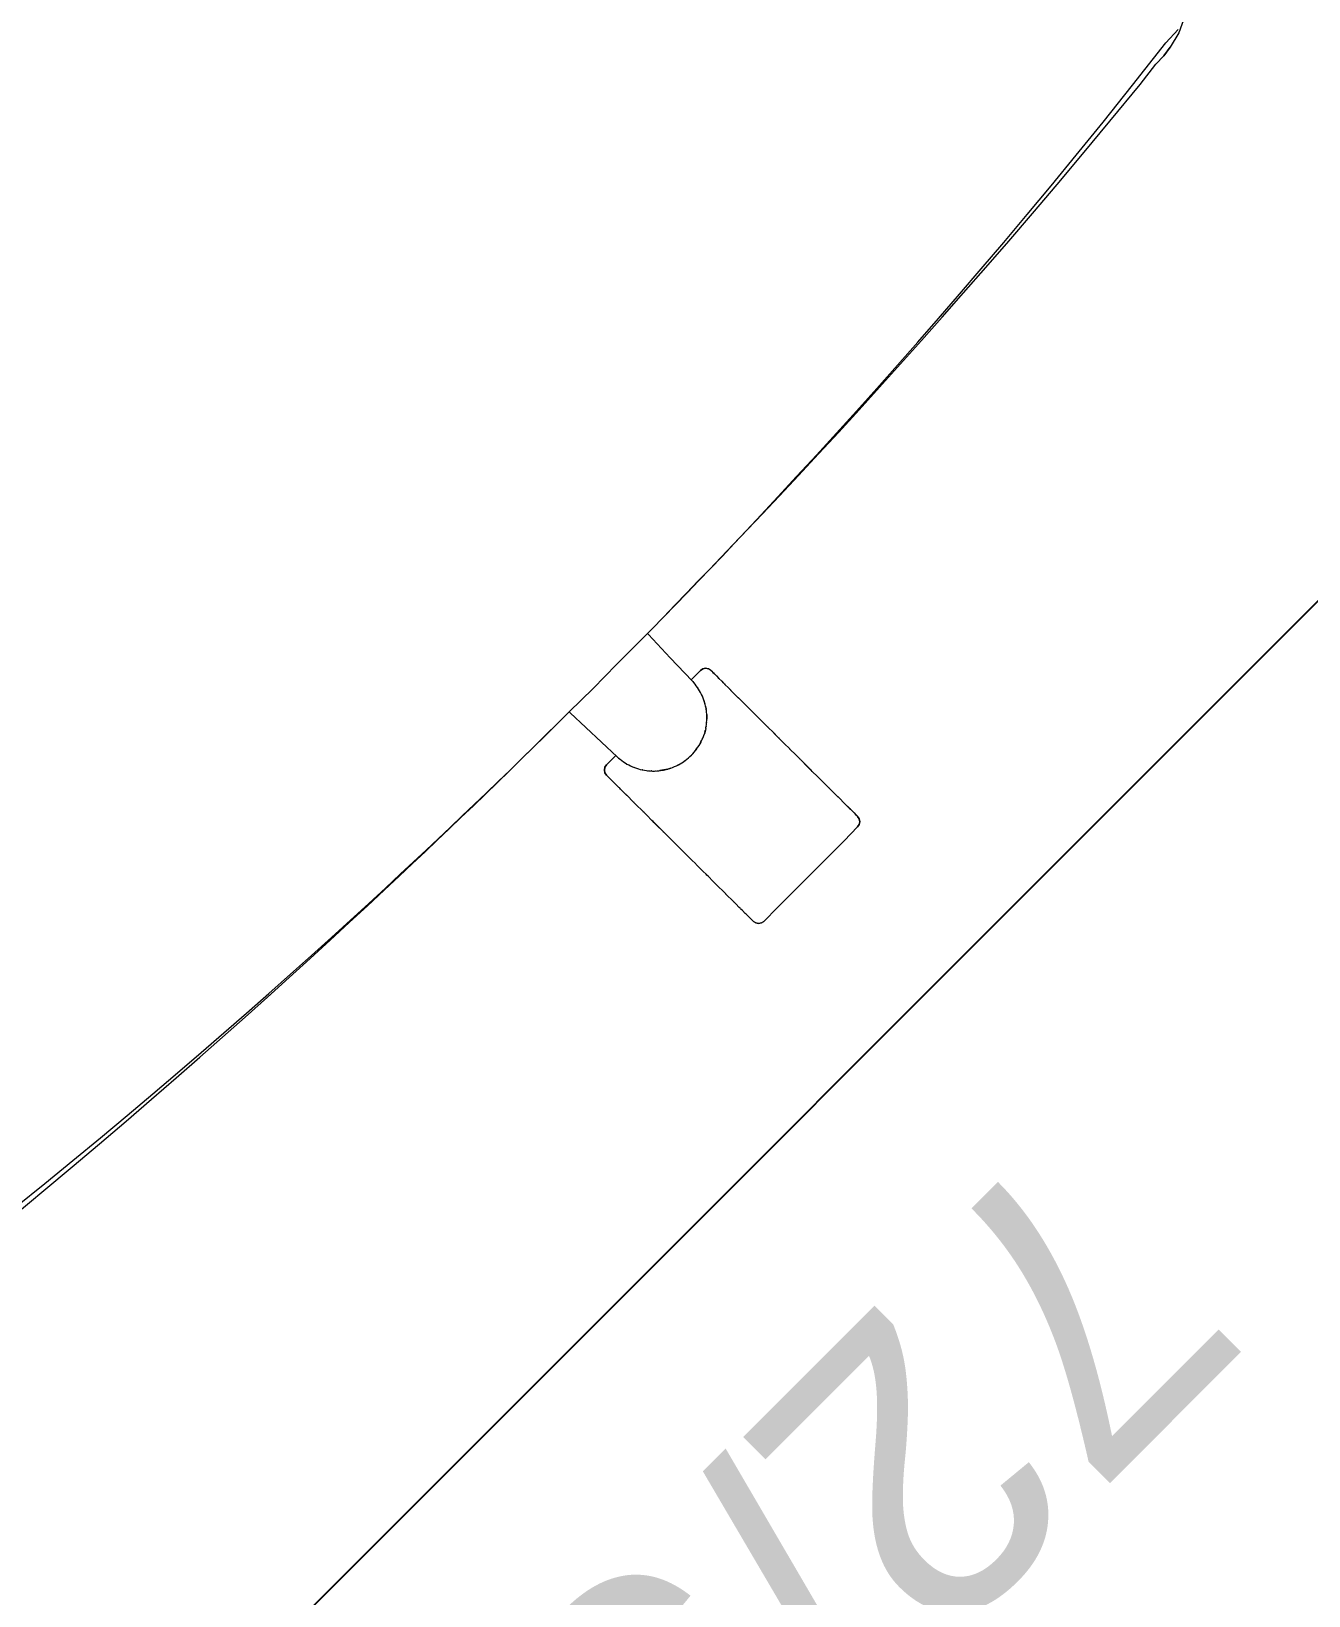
# Model space of a CAD drawing. Header units: inches. Extents: x 14 to 610, y 9 to 600.
# Drawn here: x 249.08 to 262.21, y 515.56 to 531.62 of the extents above; entities that cross this region are included whole.
import ezdxf
from ezdxf.enums import TextEntityAlignment as Align

# ---------------------------------------------------------------- set-up
doc = ezdxf.new("R2010")
doc.units = ezdxf.units.IN
doc.header["$MEASUREMENT"] = 0
doc.layers.add('A-FURN', color=7, linetype='Continuous')
doc.layers.add('WALLS', color=30, linetype='Continuous')
doc.styles.get("Standard").update_dxf_attribs({"font": 'arial.ttf'})

# ---------------------------------------------------------------- blocks, each defined once
blk = doc.blocks.new('P_5CLDS7230HW')
at = {"layer": 'A-FURN', "color": 5}
blk.add_line((0, -29.546), (71.654, -29.546), dxfattribs=at)
blk.add_text('72/30', height=3, dxfattribs=at).set_placement((35.827, -26.15), align=Align.MIDDLE_CENTER)
blk.add_attdef('CAPTG', text='', height=2.5, dxfattribs=at).set_placement((-7342.095, 217.775, -0.512), align=Align.CENTER)
at = {"layer": 'A-FURN', "color": 5, "flags": 1}
for tag in ['CAPPN', 'CAPPD', 'CAPMG', 'CAPMC', 'CAPGC', 'CAPALIAS1', 'CAPALIAS2', 'CAPALIAS3', 'CAPBLDG', 'CAPFLOOR', 'CAPDEPT', 'CAPPERSON', 'CAPPL', 'CAPQT', 'CAPDH']:
    blk.add_attdef(tag, (0, 0), '', height=0.001, dxfattribs=at)
blk = doc.blocks.new('P_5CS712HBBK')
at = {"color": 0, "linetype": 'Continuous', "lineweight": 0}
for p, q in [((8.042, 1.568), (8.591, 1.633)), ((8.591, 1.633), (8.776, 1.642)), ((8.756, 1.613), (8.591, 1.572)), ((8.959, 1.709), (8.756, 1.613)), ((-8.277, 1.488), (-7.893, 1.451)), ((-8.217, 1.538), (-7.836, 1.498)), ((-7.893, 1.451), (-7.518, 1.418)), ((-7.836, 1.498), (-7.464, 1.46)), ((-7.464, 1.46), (-7.099, 1.424)), ((6.721, 1.43), (7.125, 1.47)), ((7.125, 1.47), (7.559, 1.515)), ((7.178, 1.431), (7.615, 1.471)), ((7.559, 1.515), (8.042, 1.568)), ((7.615, 1.471), (8.101, 1.519)), ((8.101, 1.519), (8.364, 1.551)), ((8.483, 1.555), (8.364, 1.551)), ((8.364, 1.551), (8.483, 1.555)), ((8.591, 1.572), (8.483, 1.555)), ((8.483, 1.555), (8.591, 1.572)), ((-7.518, 1.418), (-7.151, 1.387)), ((-7.151, 1.387), (-6.794, 1.358)), ((-7.099, 1.424), (-6.744, 1.392)), ((-6.794, 1.358), (-6.448, 1.332)), ((-6.744, 1.392), (-6.4, 1.362)), ((-6.448, 1.332), (-6.114, 1.308)), ((-6.4, 1.362), (-6.069, 1.335)), ((-6.114, 1.308), (-5.794, 1.287)), ((-6.069, 1.335), (-5.751, 1.311)), ((-5.794, 1.287), (-5.483, 1.267)), ((-5.751, 1.311), (-5.442, 1.289)), ((-5.442, 1.289), (-5.136, 1.268)), ((4.937, 1.285), (5.266, 1.308)), ((4.975, 1.267), (5.306, 1.288)), ((5.266, 1.308), (5.608, 1.334)), ((5.306, 1.288), (5.651, 1.311)), ((5.608, 1.334), (5.965, 1.363)), ((5.651, 1.311), (6.01, 1.337)), ((5.965, 1.363), (6.336, 1.395)), ((6.01, 1.337), (6.383, 1.365)), ((6.336, 1.395), (6.721, 1.43)), ((6.383, 1.365), (6.771, 1.396)), ((6.771, 1.396), (7.178, 1.431)), ((-5.483, 1.267), (-5.174, 1.249)), ((-5.174, 1.249), (-4.867, 1.232)), ((-5.136, 1.268), (-4.83, 1.248)), ((-4.867, 1.232), (-4.565, 1.216)), ((-4.83, 1.248), (-4.531, 1.231)), ((-4.565, 1.216), (-4.275, 1.202)), ((-4.531, 1.231), (-4.243, 1.215)), ((-4.275, 1.202), (-3.997, 1.19)), ((-4.243, 1.215), (-3.967, 1.2)), ((-3.997, 1.19), (-3.73, 1.179)), ((-3.967, 1.2), (-3.702, 1.188)), ((-3.73, 1.179), (-3.475, 1.169)), ((-3.702, 1.188), (-3.449, 1.177)), ((-3.475, 1.169), (-3.241, 1.16)), ((-3.449, 1.177), (-3.217, 1.167)), ((-3.241, 1.16), (-3.032, 1.153)), ((-3.217, 1.167), (-3.009, 1.159)), ((-3.032, 1.153), (-2.842, 1.147)), ((-3.009, 1.159), (-2.821, 1.153)), ((-2.842, 1.147), (-2.666, 1.142)), ((-2.821, 1.153), (-2.646, 1.147)), ((-2.666, 1.142), (-2.494, 1.138)), ((-2.646, 1.147), (-2.475, 1.142)), ((-2.494, 1.138), (-2.322, 1.134)), ((-2.475, 1.142), (-2.305, 1.137)), ((-2.322, 1.134), (-2.151, 1.13)), ((-2.305, 1.137), (-2.134, 1.132)), ((-2.151, 1.13), (-1.979, 1.126)), ((-2.134, 1.132), (-1.964, 1.128)), ((-1.979, 1.126), (-1.808, 1.123)), ((-1.964, 1.128), (-1.794, 1.125)), ((-1.794, 1.125), (-1.624, 1.121)), ((1.282, 1.124), (1.452, 1.127)), ((1.292, 1.123), (1.464, 1.126)), ((1.452, 1.127), (1.625, 1.131)), ((1.464, 1.126), (1.638, 1.13)), ((1.625, 1.131), (1.806, 1.136)), ((1.638, 1.13), (1.82, 1.134)), ((1.806, 1.136), (2.003, 1.141)), ((1.82, 1.134), (2.018, 1.139)), ((2.003, 1.141), (2.223, 1.148)), ((2.018, 1.139), (2.24, 1.145)), ((2.223, 1.148), (2.475, 1.156)), ((2.24, 1.145), (2.494, 1.152)), ((2.475, 1.156), (2.759, 1.167)), ((2.494, 1.152), (2.78, 1.162)), ((2.759, 1.167), (3.059, 1.179)), ((2.78, 1.162), (3.083, 1.173)), ((3.059, 1.179), (3.362, 1.193)), ((3.083, 1.173), (3.388, 1.185)), ((3.362, 1.193), (3.669, 1.208)), ((3.388, 1.185), (3.697, 1.199)), ((3.669, 1.208), (3.981, 1.225)), ((3.697, 1.199), (4.012, 1.214)), ((3.981, 1.225), (4.299, 1.244)), ((4.012, 1.214), (4.332, 1.23)), ((4.299, 1.244), (4.617, 1.263)), ((4.332, 1.23), (4.653, 1.248)), ((4.617, 1.263), (4.937, 1.285)), ((4.653, 1.248), (4.975, 1.267)), ((-1.808, 1.123), (-1.636, 1.12)), ((-1.636, 1.12), (-1.465, 1.117)), ((-1.624, 1.121), (-1.454, 1.118)), ((-1.465, 1.117), (-1.294, 1.115)), ((-1.454, 1.118), (-1.284, 1.116)), ((-1.294, 1.115), (-1.122, 1.113)), ((-1.284, 1.116), (-1.114, 1.114)), ((-1.122, 1.113), (-0.95, 1.112)), ((-1.114, 1.114), (-0.943, 1.112)), ((-0.95, 1.112), (-0.801, 1.111)), ((-0.943, 1.112), (-0.773, 1.111)), ((-0.773, 1.111), (-0.602, 1.11)), ((-0.602, 1.096), (-0.602, 1.11)), ((-0.602, 1.096), (-0.602, 1.11)), ((-0.602, 1.11), (-0.602, 1.096)), ((-0.602, 1.11), (-0.43, 1.109)), ((-0.58, 0.438), (-0.602, 1.096)), ((-0.602, 1.096), (-0.58, 0.438)), ((-0.43, 1.109), (-0.258, 1.109)), ((-0.258, 1.109), (-0.086, 1.109)), ((-0.086, 1.109), (0.086, 1.11)), ((0.086, 1.11), (0.257, 1.111)), ((0.257, 1.111), (0.428, 1.112)), ((0.428, 1.112), (0.599, 1.113)), ((0.526, 0.77), (0.536, 1.099)), ((0.536, 1.099), (0.536, 1.113)), ((0.599, 1.113), (0.776, 1.115)), ((0.599, 1.113), (0.77, 1.115)), ((0.77, 1.115), (0.941, 1.118)), ((0.776, 1.115), (0.948, 1.117)), ((0.941, 1.118), (1.111, 1.12)), ((0.948, 1.117), (1.12, 1.12)), ((1.111, 1.12), (1.282, 1.124)), ((1.12, 1.12), (1.292, 1.123)), ((0.517, 0.441), (0.526, 0.77)), ((-0.791, 0.379), (-0.785, 0.408)), ((-0.785, 0.408), (-0.791, 0.379)), ((-0.791, 0.376), (-0.791, 0.379)), ((-0.791, 0.376), (-0.791, 0.367)), ((-0.791, 0.366), (-0.791, 0.376)), ((-0.791, 0.367), (-0.791, 0.367)), ((-0.791, 0.332), (-0.791, 0.366)), ((-0.791, 0.35), (-0.791, 0.366)), ((-0.791, 0.327), (-0.791, 0.35)), ((-0.791, 0.327), (-0.791, 0.332)), ((-0.791, 0.327), (-0.791, 0.332)), ((-0.79, 0.298), (-0.791, 0.327)), ((-0.785, 0.408), (-0.769, 0.433)), ((-0.769, 0.433), (-0.785, 0.408)), ((-0.769, 0.433), (-0.744, 0.449)), ((-0.744, 0.449), (-0.769, 0.433)), ((-0.744, 0.449), (-0.715, 0.455)), ((-0.715, 0.455), (-0.744, 0.449)), ((-0.715, 0.455), (-0.58, 0.456)), ((-0.715, 0.455), (-0.58, 0.456)), ((-0.58, 0.438), (-0.578, 0.417)), ((-0.58, 0.438), (-0.58, 0.438)), ((-0.578, 0.417), (-0.576, 0.396)), ((-0.578, 0.415), (-0.578, 0.415)), ((-0.578, 0.415), (-0.578, 0.414)), ((-0.578, 0.413), (-0.578, 0.41)), ((-0.578, 0.408), (-0.578, 0.41)), ((-0.576, 0.396), (-0.574, 0.375)), ((-0.574, 0.375), (-0.57, 0.354)), ((-0.57, 0.354), (-0.566, 0.333)), ((-0.566, 0.334), (-0.566, 0.334)), ((-0.566, 0.334), (-0.566, 0.333)), ((-0.566, 0.333), (-0.561, 0.313)), ((-0.564, 0.325), (-0.563, 0.321)), ((0.498, 0.316), (0.503, 0.336)), ((0.503, 0.336), (0.508, 0.357)), ((0.503, 0.336), (0.503, 0.337)), ((0.503, 0.336), (0.503, 0.336)), ((0.505, 0.343), (0.506, 0.347)), ((0.508, 0.357), (0.506, 0.347)), ((0.508, 0.357), (0.511, 0.378)), ((0.508, 0.357), (0.508, 0.357)), ((0.508, 0.357), (0.508, 0.357)), ((0.508, 0.357), (0.508, 0.357)), ((0.511, 0.378), (0.514, 0.399)), ((0.514, 0.399), (0.516, 0.42)), ((0.515, 0.417), (0.515, 0.418)), ((0.515, 0.417), (0.515, 0.417)), ((0.516, 0.42), (0.517, 0.441)), ((0.516, 0.434), (0.516, 0.421)), ((0.516, 0.421), (0.516, 0.421)), ((0.652, 0.459), (0.517, 0.458)), ((0.517, 0.458), (0.652, 0.459)), ((0.517, 0.441), (0.517, 0.441)), ((0.652, 0.459), (0.681, 0.453)), ((0.681, 0.453), (0.652, 0.459)), ((0.681, 0.453), (0.706, 0.437)), ((0.706, 0.437), (0.681, 0.453)), ((0.706, 0.437), (0.723, 0.412)), ((0.723, 0.412), (0.706, 0.437)), ((0.723, 0.407), (0.723, 0.412)), ((0.729, 0.383), (0.723, 0.412)), ((0.729, 0.383), (0.729, 0.38)), ((0.729, 0.371), (0.729, 0.38)), ((0.729, 0.38), (0.729, 0.372)), ((0.729, 0.37), (0.729, 0.371)), ((0.729, 0.371), (0.729, 0.37)), ((0.729, 0.37), (0.729, 0.354)), ((0.729, 0.336), (0.729, 0.354)), ((0.729, 0.354), (0.729, 0.331)), ((0.729, 0.278), (0.729, 0.336)), ((0.729, 0.331), (0.729, 0.302)), ((-0.79, 0.263), (-0.79, 0.298)), ((-0.79, 0.274), (-0.79, 0.278)), ((-0.79, 0.27), (-0.79, 0.274)), ((-0.79, 0.222), (-0.79, 0.263)), ((-0.79, 0.263), (-0.79, 0.263)), ((-0.79, 0.2), (-0.79, 0.222)), ((-0.79, 0.194), (-0.79, 0.2)), ((-0.79, 0.189), (-0.79, 0.194)), ((-0.79, 0.176), (-0.79, 0.189)), ((-0.79, 0.124), (-0.79, 0.176)), ((-0.562, 0.319), (-0.563, 0.321)), ((-0.561, 0.313), (-0.555, 0.293)), ((-0.555, 0.293), (-0.548, 0.273)), ((-0.548, 0.273), (-0.54, 0.253)), ((-0.542, 0.256), (-0.541, 0.255)), ((-0.541, 0.255), (-0.541, 0.255)), ((-0.54, 0.253), (-0.532, 0.233)), ((-0.534, 0.238), (-0.533, 0.235)), ((-0.533, 0.235), (-0.533, 0.235)), ((-0.532, 0.233), (-0.523, 0.214)), ((-0.523, 0.214), (-0.513, 0.195)), ((-0.513, 0.195), (-0.503, 0.177)), ((-0.506, 0.183), (-0.506, 0.182)), ((-0.506, 0.182), (-0.505, 0.181)), ((-0.503, 0.177), (-0.492, 0.159)), ((0.419, 0.144), (0.431, 0.162)), ((0.43, 0.161), (0.428, 0.158)), ((0.43, 0.161), (0.43, 0.161)), ((0.43, 0.161), (0.43, 0.161)), ((0.431, 0.162), (0.442, 0.18)), ((0.442, 0.18), (0.452, 0.198)), ((0.444, 0.184), (0.445, 0.185)), ((0.444, 0.183), (0.444, 0.184)), ((0.452, 0.198), (0.462, 0.217)), ((0.452, 0.199), (0.456, 0.206)), ((0.452, 0.198), (0.452, 0.198)), ((0.452, 0.198), (0.452, 0.198)), ((0.452, 0.198), (0.452, 0.198)), ((0.458, 0.21), (0.456, 0.206)), ((0.462, 0.217), (0.47, 0.236)), ((0.47, 0.236), (0.479, 0.256)), ((0.479, 0.256), (0.486, 0.275)), ((0.479, 0.258), (0.48, 0.258)), ((0.48, 0.258), (0.48, 0.259)), ((0.485, 0.274), (0.486, 0.275)), ((0.486, 0.275), (0.493, 0.296)), ((0.486, 0.276), (0.486, 0.276)), ((0.486, 0.276), (0.486, 0.276)), ((0.486, 0.275), (0.486, 0.276)), ((0.486, 0.275), (0.486, 0.275)), ((0.493, 0.296), (0.498, 0.316)), ((0.498, 0.316), (0.499, 0.317)), ((0.498, 0.316), (0.498, 0.316)), ((0.498, 0.316), (0.499, 0.316)), ((0.729, 0.302), (0.729, 0.267)), ((0.729, 0.267), (0.729, 0.278)), ((0.729, 0.267), (0.729, 0.226)), ((0.729, 0.226), (0.729, 0.204)), ((0.729, 0.198), (0.729, 0.204)), ((0.729, 0.192), (0.729, 0.198)), ((0.729, 0.192), (0.729, 0.18)), ((0.729, 0.18), (0.729, 0.128)), ((-0.79, 0.068), (-0.79, 0.124)), ((-0.79, 0.124), (-0.79, 0.124)), ((-0.79, 0.095), (-0.79, 0.102)), ((-0.79, 0.087), (-0.79, 0.095)), ((-0.79, 0.006), (-0.79, 0.068)), ((-0.79, -0.059), (-0.79, 0.006)), ((-0.79, 0.006), (-0.79, 0.006)), ((-0.492, 0.159), (-0.48, 0.141)), ((-0.49, 0.157), (-0.49, 0.156)), ((-0.488, 0.154), (-0.49, 0.156)), ((-0.48, 0.141), (-0.467, 0.124)), ((-0.467, 0.124), (-0.454, 0.108)), ((-0.46, 0.115), (-0.459, 0.114)), ((-0.459, 0.114), (-0.458, 0.113)), ((-0.454, 0.108), (-0.44, 0.092)), ((-0.44, 0.092), (-0.426, 0.076)), ((-0.435, 0.086), (-0.434, 0.085)), ((-0.431, 0.082), (-0.434, 0.085)), ((-0.426, 0.076), (-0.411, 0.061)), ((-0.411, 0.061), (-0.395, 0.047)), ((-0.404, 0.055), (-0.403, 0.054)), ((-0.403, 0.054), (-0.402, 0.053)), ((-0.395, 0.047), (-0.379, 0.033)), ((-0.379, 0.033), (-0.369, 0.025)), ((-0.3, -0.021), (-0.369, 0.025)), ((-0.363, 0.02), (-0.369, 0.025)), ((-0.328, -0.004), (-0.369, 0.025)), ((-0.346, 0.008), (-0.369, 0.025)), ((-0.369, 0.025), (-0.367, 0.023)), ((-0.365, 0.022), (-0.367, 0.023)), ((-0.363, 0.02), (-0.346, 0.008)), ((-0.346, 0.008), (-0.328, -0.004)), ((-0.34, 0.004), (-0.339, 0.003)), ((-0.339, 0.003), (-0.338, 0.002)), ((0.269, -0.001), (0.287, 0.01)), ((0.277, 0.004), (0.279, 0.005)), ((0.279, 0.005), (0.28, 0.006)), ((0.285, 0.009), (0.284, 0.008)), ((0.284, 0.009), (0.285, 0.009)), ((0.287, 0.01), (0.285, 0.009)), ((0.285, 0.009), (0.285, 0.009)), ((0.287, 0.01), (0.304, 0.023)), ((0.304, 0.023), (0.32, 0.036)), ((0.313, 0.031), (0.316, 0.033)), ((0.319, 0.035), (0.316, 0.033)), ((0.318, 0.035), (0.319, 0.035)), ((0.319, 0.035), (0.319, 0.035)), ((0.32, 0.036), (0.336, 0.05)), ((0.336, 0.05), (0.351, 0.064)), ((0.342, 0.055), (0.343, 0.056)), ((0.343, 0.056), (0.344, 0.057)), ((0.366, 0.079), (0.344, 0.058)), ((0.351, 0.064), (0.35, 0.063)), ((0.35, 0.063), (0.35, 0.063)), ((0.35, 0.063), (0.35, 0.063)), ((0.351, 0.064), (0.366, 0.079)), ((0.366, 0.079), (0.38, 0.095)), ((0.368, 0.082), (0.37, 0.084)), ((0.379, 0.094), (0.37, 0.084)), ((0.379, 0.094), (0.379, 0.094)), ((0.379, 0.093), (0.379, 0.094)), ((0.38, 0.095), (0.394, 0.111)), ((0.394, 0.111), (0.407, 0.127)), ((0.397, 0.115), (0.398, 0.116)), ((0.398, 0.116), (0.399, 0.117)), ((0.407, 0.127), (0.406, 0.126)), ((0.406, 0.126), (0.406, 0.126)), ((0.406, 0.126), (0.406, 0.126)), ((0.407, 0.127), (0.419, 0.144)), ((0.409, 0.131), (0.417, 0.142)), ((0.418, 0.143), (0.417, 0.142)), ((0.729, 0.128), (0.729, 0.072)), ((0.729, 0.128), (0.729, 0.128)), ((0.729, 0.099), (0.729, 0.106)), ((0.729, 0.091), (0.729, 0.099)), ((0.729, 0.072), (0.729, 0.01)), ((0.729, 0.01), (0.73, -0.055)), ((0.729, 0.01), (0.729, 0.01)), ((-0.79, -0.021), (-0.79, -0.014)), ((-0.79, -0.031), (-0.79, -0.021)), ((-0.789, -0.129), (-0.79, -0.059)), ((-0.789, -0.146), (-0.789, -0.129)), ((-0.789, -0.153), (-0.789, -0.146)), ((-0.789, -0.163), (-0.789, -0.153)), ((-0.328, -0.004), (-0.3, -0.021)), ((-0.328, -0.004), (-0.31, -0.015)), ((-0.31, -0.015), (-0.3, -0.021)), ((-0.292, -0.026), (-0.3, -0.021)), ((-0.292, -0.026), (-0.273, -0.035)), ((-0.273, -0.035), (-0.291, -0.026)), ((-0.291, -0.026), (-0.291, -0.026)), ((-0.273, -0.035), (-0.254, -0.044)), ((-0.269, -0.037), (-0.268, -0.038)), ((-0.268, -0.038), (-0.267, -0.038)), ((-0.254, -0.044), (-0.234, -0.052)), ((-0.234, -0.052), (-0.214, -0.06)), ((-0.214, -0.06), (-0.194, -0.067)), ((-0.209, -0.062), (-0.208, -0.062)), ((-0.194, -0.067), (-0.208, -0.062)), ((-0.194, -0.067), (-0.174, -0.072)), ((-0.192, -0.067), (-0.192, -0.067)), ((-0.192, -0.067), (-0.191, -0.068)), ((-0.174, -0.072), (-0.154, -0.078)), ((-0.154, -0.078), (-0.133, -0.082)), ((-0.133, -0.082), (-0.112, -0.085)), ((-0.122, -0.084), (-0.12, -0.084)), ((-0.112, -0.085), (-0.12, -0.084)), ((-0.112, -0.085), (-0.112, -0.085)), ((-0.112, -0.085), (-0.111, -0.085)), ((-0.112, -0.085), (-0.091, -0.088)), ((-0.091, -0.088), (-0.07, -0.09)), ((-0.07, -0.09), (-0.049, -0.091)), ((-0.049, -0.091), (-0.028, -0.091)), ((-0.031, -0.091), (-0.03, -0.091)), ((-0.031, -0.091), (-0.03, -0.091)), ((-0.03, -0.091), (-0.03, -0.091)), ((-0.03, -0.091), (-0.03, -0.091)), ((-0.028, -0.091), (-0.03, -0.091)), ((-0.028, -0.091), (-0.007, -0.091)), ((-0.007, -0.091), (0.014, -0.089)), ((0.011, -0.09), (0.012, -0.09)), ((0.012, -0.09), (0.013, -0.09)), ((0.012, -0.09), (0.013, -0.09)), ((0.014, -0.089), (0.035, -0.087)), ((0.035, -0.087), (0.055, -0.084)), ((0.041, -0.086), (0.045, -0.086)), ((0.054, -0.085), (0.045, -0.086)), ((0.051, -0.085), (0.052, -0.085)), ((0.052, -0.085), (0.052, -0.085)), ((0.055, -0.084), (0.054, -0.085)), ((0.054, -0.085), (0.054, -0.085)), ((0.054, -0.085), (0.054, -0.085)), ((0.055, -0.084), (0.076, -0.081)), ((0.076, -0.081), (0.097, -0.076)), ((0.095, -0.076), (0.096, -0.076)), ((0.095, -0.076), (0.096, -0.076)), ((0.095, -0.076), (0.095, -0.076)), ((0.097, -0.076), (0.117, -0.071)), ((0.117, -0.071), (0.137, -0.065)), ((0.117, -0.071), (0.118, -0.071)), ((0.136, -0.065), (0.118, -0.071)), ((0.131, -0.067), (0.132, -0.067)), ((0.132, -0.067), (0.132, -0.066)), ((0.135, -0.065), (0.136, -0.065)), ((0.136, -0.065), (0.136, -0.065)), ((0.137, -0.065), (0.136, -0.065)), ((0.137, -0.065), (0.157, -0.058)), ((0.157, -0.058), (0.177, -0.05)), ((0.173, -0.052), (0.175, -0.051)), ((0.175, -0.051), (0.188, -0.045)), ((0.175, -0.051), (0.176, -0.05)), ((0.177, -0.05), (0.196, -0.042)), ((0.192, -0.044), (0.188, -0.045)), ((0.196, -0.042), (0.215, -0.033)), ((0.206, -0.037), (0.208, -0.036)), ((0.213, -0.034), (0.207, -0.037)), ((0.208, -0.036), (0.209, -0.036)), ((0.21, -0.035), (0.213, -0.034)), ((0.212, -0.034), (0.213, -0.034)), ((0.215, -0.033), (0.213, -0.034)), ((0.215, -0.033), (0.221, -0.03)), ((0.256, -0.01), (0.221, -0.03)), ((0.233, -0.023), (0.221, -0.03)), ((0.233, -0.023), (0.256, -0.01)), ((0.233, -0.023), (0.252, -0.013)), ((0.248, -0.015), (0.25, -0.014)), ((0.25, -0.014), (0.255, -0.011)), ((0.25, -0.014), (0.251, -0.013)), ((0.252, -0.013), (0.256, -0.01)), ((0.255, -0.01), (0.255, -0.011)), ((0.269, -0.001), (0.256, -0.01)), ((0.73, -0.017), (0.73, -0.01)), ((0.73, -0.027), (0.73, -0.017)), ((0.73, -0.055), (0.73, -0.125)), ((0.73, -0.125), (0.73, -0.142)), ((0.73, -0.149), (0.73, -0.142)), ((0.73, -0.159), (0.73, -0.149)), ((0.73, -0.159), (0.73, -0.198)), ((-0.789, -0.202), (-0.789, -0.163)), ((-0.789, -0.277), (-0.789, -0.202)), ((-0.789, -0.296), (-0.789, -0.277)), ((-0.789, -0.356), (-0.789, -0.277)), ((-0.789, -0.436), (-0.789, -0.296)), ((-0.789, -0.306), (-0.789, -0.296)), ((0.73, -0.198), (0.73, -0.273)), ((0.73, -0.273), (0.73, -0.292)), ((0.73, -0.292), (0.73, -0.286)), ((0.73, -0.302), (0.73, -0.292)), ((0.73, -0.292), (0.73, -0.352)), ((-0.789, -0.436), (-0.789, -0.356)), ((-0.789, -0.444), (-0.789, -0.436)), ((-0.789, -0.448), (-0.789, -0.444)), ((-0.789, -0.456), (-0.789, -0.448)), ((-0.788, -0.518), (-0.789, -0.456)), ((0.73, -0.352), (0.731, -0.432)), ((0.731, -0.432), (0.731, -0.44)), ((0.731, -0.444), (0.731, -0.44)), ((0.731, -0.444), (0.731, -0.444)), ((0.731, -0.452), (0.731, -0.444)), ((0.731, -0.452), (0.731, -0.514)), ((-0.788, -0.601), (-0.788, -0.518)), ((-0.788, -0.604), (-0.788, -0.601)), ((-0.788, -0.605), (-0.788, -0.604)), ((-0.788, -0.609), (-0.788, -0.605)), ((-0.788, -0.684), (-0.788, -0.605)), ((0.731, -0.514), (0.731, -0.597)), ((0.731, -0.529), (0.731, -0.553)), ((0.731, -0.597), (0.731, -0.68)), ((0.731, -0.601), (0.731, -0.6)), ((0.731, -0.601), (0.731, -0.601)), ((0.731, -0.605), (0.731, -0.601)), ((-0.788, -0.768), (-0.788, -0.684)), ((-0.788, -0.764), (-0.788, -0.76)), ((-0.788, -0.764), (-0.788, -0.764)), ((-0.788, -0.765), (-0.788, -0.764)), ((-0.788, -0.851), (-0.788, -0.768)), ((0.731, -0.68), (0.731, -0.76)), ((0.731, -0.76), (0.731, -0.756)), ((0.731, -0.761), (0.731, -0.76)), ((0.731, -0.761), (0.731, -0.764)), ((0.731, -0.764), (0.732, -0.847)), ((-0.788, -0.836), (-0.788, -0.812)), ((-0.787, -0.912), (-0.788, -0.851)), ((-0.787, -0.921), (-0.787, -0.912)), ((-0.787, -0.921), (-0.787, -0.921)), ((-0.787, -0.925), (-0.787, -0.921)), ((-0.787, -0.933), (-0.787, -0.925)), ((-0.787, -1.013), (-0.787, -0.933)), ((0.732, -0.847), (0.732, -0.909)), ((0.732, -0.917), (0.732, -0.909)), ((0.732, -0.921), (0.732, -0.917)), ((0.732, -0.921), (0.732, -0.929)), ((0.732, -0.929), (0.732, -1.069)), ((0.732, -0.929), (0.732, -1.009)), ((-0.787, -1.072), (-0.787, -1.013)), ((-0.787, -1.073), (-0.787, -1.062)), ((-0.787, -1.078), (-0.787, -1.073)), ((-0.787, -1.091), (-0.787, -1.073)), ((-0.787, -1.167), (-0.787, -1.091)), ((0.732, -1.009), (0.732, -1.087)), ((0.732, -1.069), (0.732, -1.058)), ((0.732, -1.087), (0.732, -1.069)), ((0.732, -1.087), (0.732, -1.163)), ((-0.787, -1.205), (-0.787, -1.167)), ((-0.787, -1.216), (-0.787, -1.205)), ((-0.787, -1.223), (-0.787, -1.216)), ((-0.787, -1.24), (-0.787, -1.223)), ((-0.786, -1.309), (-0.787, -1.24)), ((0.732, -1.163), (0.733, -1.202)), ((0.733, -1.212), (0.733, -1.202)), ((0.733, -1.219), (0.733, -1.212)), ((0.733, -1.219), (0.733, -1.236)), ((0.733, -1.236), (0.733, -1.306)), ((-0.786, -1.375), (-0.786, -1.309)), ((-0.786, -1.347), (-0.786, -1.338)), ((-0.786, -1.355), (-0.786, -1.347)), ((-0.786, -1.436), (-0.786, -1.375)), ((-0.786, -1.375), (-0.786, -1.375)), ((-0.786, -1.493), (-0.786, -1.436)), ((0.733, -1.306), (0.733, -1.371)), ((0.733, -1.343), (0.733, -1.334)), ((0.733, -1.351), (0.733, -1.343)), ((0.733, -1.371), (0.733, -1.432)), ((0.733, -1.371), (0.733, -1.371)), ((0.733, -1.432), (0.733, -1.489)), ((-0.786, -1.464), (-0.786, -1.456)), ((-0.786, -1.471), (-0.786, -1.464)), ((-0.786, -1.545), (-0.786, -1.493)), ((-0.786, -1.493), (-0.786, -1.493)), ((-0.786, -1.557), (-0.786, -1.545)), ((-0.786, -1.563), (-0.786, -1.557)), ((-0.786, -1.569), (-0.786, -1.563)), ((-0.786, -1.591), (-0.786, -1.569)), ((-0.786, -1.632), (-0.786, -1.591)), ((0.733, -1.46), (0.733, -1.452)), ((0.733, -1.467), (0.733, -1.46)), ((0.733, -1.489), (0.733, -1.541)), ((0.733, -1.489), (0.733, -1.489)), ((0.733, -1.541), (0.734, -1.639)), ((0.733, -1.541), (0.733, -1.553)), ((0.733, -1.559), (0.733, -1.553)), ((0.734, -1.565), (0.733, -1.559)), ((0.733, -1.559), (0.734, -1.587)), ((0.734, -1.587), (0.734, -1.628)), ((-0.786, -1.642), (-0.786, -1.632)), ((-0.786, -1.642), (-0.786, -1.632)), ((-0.786, -1.647), (-0.786, -1.642)), ((-0.785, -1.667), (-0.786, -1.647)), ((-0.785, -1.667), (-0.785, -1.718)), ((-0.785, -1.696), (-0.785, -1.667)), ((-0.785, -1.701), (-0.785, -1.696)), ((-0.785, -1.701), (-0.785, -1.699)), ((-0.785, -1.7), (-0.785, -1.701)), ((-0.785, -1.703), (-0.785, -1.701)), ((-0.785, -1.718), (-0.785, -1.703)), ((-0.785, -1.735), (-0.785, -1.718)), ((-0.785, -1.735), (-0.785, -1.736)), ((-0.785, -1.736), (-0.785, -1.735)), ((-0.785, -1.736), (-0.785, -1.735)), ((-0.785, -1.744), (-0.785, -1.736)), ((-0.785, -1.744), (-0.785, -1.736)), ((-0.785, -1.748), (-0.785, -1.744)), ((-0.779, -1.777), (-0.785, -1.748)), ((-0.785, -1.748), (-0.779, -1.777)), ((0.734, -1.744), (0.728, -1.773)), ((0.728, -1.773), (0.734, -1.744)), ((0.734, -1.639), (0.734, -1.628)), ((0.734, -1.628), (0.734, -1.639)), ((0.734, -1.643), (0.734, -1.639)), ((0.734, -1.643), (0.734, -1.663)), ((0.734, -1.663), (0.734, -1.692)), ((0.734, -1.697), (0.734, -1.692)), ((0.734, -1.692), (0.734, -1.714)), ((0.734, -1.731), (0.734, -1.697)), ((0.734, -1.714), (0.734, -1.731)), ((0.734, -1.732), (0.734, -1.731)), ((0.734, -1.731), (0.734, -1.741)), ((0.734, -1.741), (0.734, -1.732)), ((0.734, -1.741), (0.734, -1.744)), ((-0.763, -1.801), (-0.779, -1.777)), ((-0.779, -1.777), (-0.763, -1.801)), ((-0.738, -1.818), (-0.763, -1.801)), ((-0.763, -1.801), (-0.738, -1.818)), ((-0.709, -1.824), (-0.738, -1.818)), ((-0.738, -1.818), (-0.709, -1.824)), ((-0.709, -1.824), (-0.51, -1.823)), ((-0.709, -1.824), (-0.51, -1.823)), ((-0.31, -1.823), (-0.51, -1.823)), ((-0.31, -1.823), (-0.51, -1.823)), ((-0.31, -1.823), (0.459, -1.821)), ((0.459, -1.821), (-0.31, -1.823)), ((0.459, -1.821), (0.658, -1.82)), ((0.658, -1.82), (0.459, -1.821)), ((0.687, -1.814), (0.658, -1.82)), ((0.658, -1.82), (0.687, -1.814)), ((0.712, -1.798), (0.687, -1.814)), ((0.687, -1.814), (0.712, -1.798)), ((0.728, -1.773), (0.712, -1.798)), ((0.712, -1.798), (0.728, -1.773))]:
    blk.add_line(p, q, dxfattribs=at)
at = {"layer": 'A-FURN'}
blk.add_attdef('CAPTG', text='', height=7, dxfattribs=at).set_placement((-1, -3.819), align=Align.CENTER)
at = {"layer": 'A-FURN', "flags": 1}
for tag in ['CAPPN', 'CAPPD', 'CAPMG', 'CAPMC', 'CAPGC', 'CAPALIAS1', 'CAPALIAS2', 'CAPALIAS3', 'CAPBLDG', 'CAPFLOOR', 'CAPDEPT', 'CAPPERSON', 'CAPPL', 'CAPQT', 'CAPDH']:
    blk.add_attdef(tag, (0, 0), '', height=0.001, dxfattribs=at)

msp = doc.modelspace()

# ---------------------------------------------------------------- linework, layer by layer
at = {"layer": 'WALLS', "transparency": 33554559}
for points in [[(172.74756, 549.37423), (165.68766, 549.37423), (283.51926, 437.35299)], [(165.68766, 549.37423), (283.51926, 437.35299), (276.52184, 437.35299)]]:
    msp.add_solid(points, dxfattribs=at)

# ---------------------------------------------------------------- block references
at = {"layer": 'A-FURN'}
for name, p, rotation in [('P_5CS712HBBK', (255.82291, 524.27245), 44.99999999999999), ('P_5CLDS7230HW', (300.72275, 522.40766), 224.9999999999999)]:
    msp.add_blockref(name, p, dxfattribs=dict(at, rotation=rotation))

doc.saveas('drawing.dxf')
